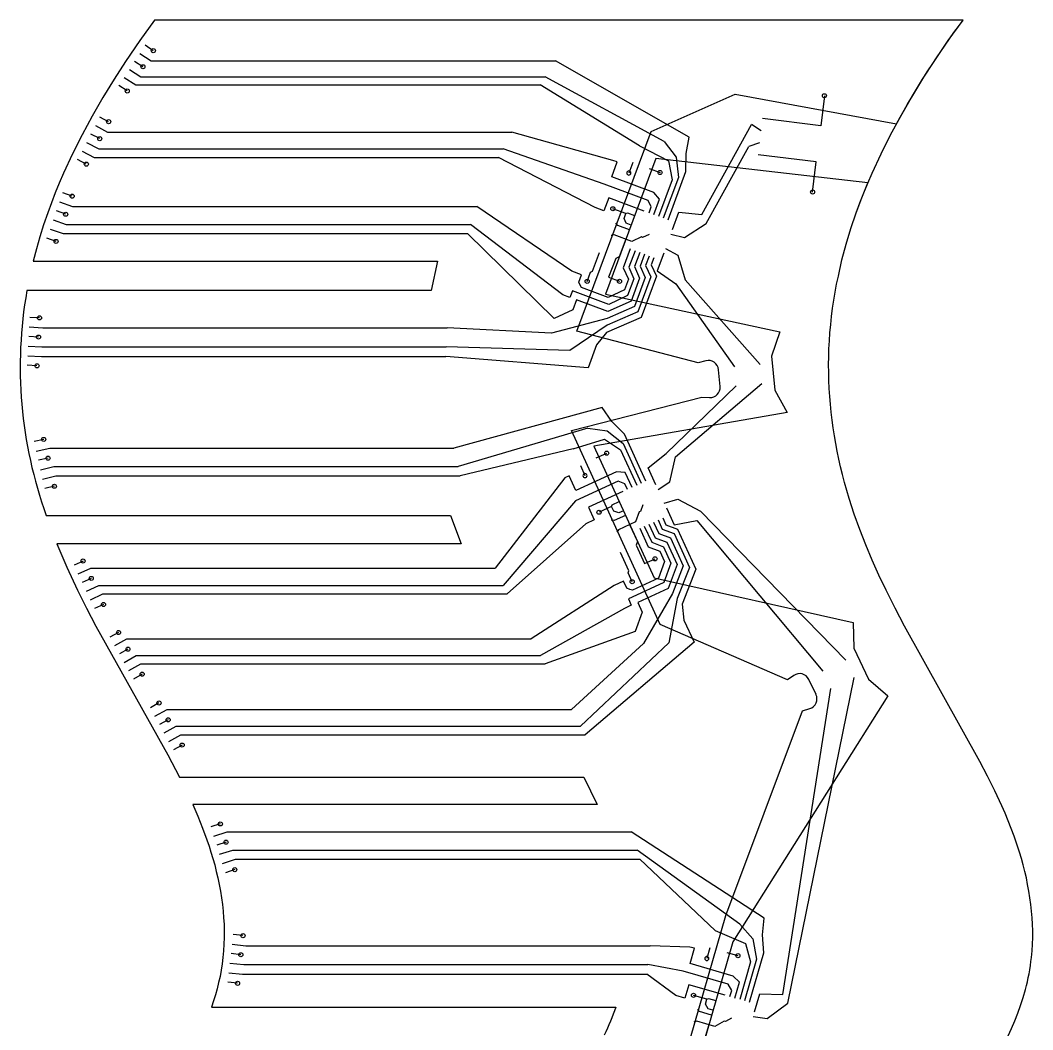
# Model space of a CAD drawing. Extents: x 0 to 257, y 0 to 749.
# Drawn here: x 156.4 to 256.6, y 649.2 to 749.1 of the extents above; entities that cross this region are included whole.
import ezdxf

# ---------------------------------------------------------------- set-up
doc = ezdxf.new("R2010")
doc.units = 0
for name, color, linetype in [('V5$B_CU', 70, 'CONTINUOUS'), ('V5$EDGE_CUTS', 118, 'CONTINUOUS'), ('V5$F_CU', 7, 'CONTINUOUS'), ('V5$VIAS', 5, 'CONTINUOUS')]:
    doc.layers.add(name, color=color, linetype=linetype)

msp = doc.modelspace()

# ---------------------------------------------------------------- linework, layer by layer
at = {"layer": 'V5$B_CU'}
for p, q in [((169.72, 749.12), (168.26, 747.11)), ((249.72, 749.12), (169.72, 749.12)), ((168.26, 747.11), (166.86, 745.05)), ((166.86, 745.05), (165.71, 743.28)), ((165.71, 743.28), (164.61, 741.47)), ((164.61, 741.47), (163.55, 739.64)), ((218.85, 738.1), (227.18, 741.8)), ((227.18, 741.8), (243.13, 738.88)), ((163.55, 739.64), (162.55, 737.78)), ((162.55, 737.78), (161.6, 735.89)), ((211.49, 718.33), (218.85, 738.1)), ((161.6, 735.89), (160.71, 733.98)), ((219.33, 735.44), (214.33, 722.01)), ((240.31, 733.03), (219.33, 735.44)), ((160.71, 733.98), (160.3, 733.01)), ((160.3, 733.01), (159.89, 732.03)), ((239.71, 731.55), (240.31, 733.03)), ((159.89, 732.03), (159.51, 731.04)), ((239.15, 730.05), (239.71, 731.55)), ((159.51, 731.04), (159.15, 730.05)), ((159.15, 730.05), (158.75, 728.87)), ((238.63, 728.51), (239.15, 730.05)), ((158.75, 728.87), (158.37, 727.68)), ((238.16, 726.96), (238.63, 728.51)), ((158.37, 727.68), (158.03, 726.49)), ((158.03, 726.49), (157.72, 725.28)), ((237.74, 725.39), (238.16, 726.96)), ((237.38, 723.8), (237.74, 725.39)), ((157.72, 725.28), (197.72, 725.28)), ((197.72, 725.28), (197.09, 722.36)), ((237.21, 723.01), (237.38, 723.8)), ((197.09, 722.36), (157.09, 722.36)), ((237.07, 722.21), (237.21, 723.01)), ((214.33, 722.01), (231.58, 718.29)), ((236.81, 720.61), (236.93, 721.41)), ((236.93, 721.41), (237.07, 722.21)), ((236.71, 719.8), (236.81, 720.61)), ((236.62, 718.99), (236.71, 719.8)), ((223.52, 715.2), (211.49, 718.33)), ((236.55, 718.19), (236.62, 718.99)), ((231.58, 718.29), (230.77, 715.88)), ((236.45, 716.59), (236.49, 717.38)), ((236.49, 717.38), (236.55, 718.19)), ((236.43, 715.81), (236.45, 716.59)), ((224.27, 715.4), (223.52, 715.2)), ((230.77, 715.88), (231.08, 712.52)), ((236.42, 715.03), (236.43, 715.81)), ((225.68, 712.86), (225.53, 714.52)), ((236.43, 714.24), (236.42, 715.03)), ((236.45, 713.46), (236.43, 714.24)), ((236.48, 712.68), (236.45, 713.46)), ((231.08, 712.52), (232.31, 710.29)), ((236.53, 711.89), (236.48, 712.68)), ((210.97, 708.5), (223.86, 711.81)), ((223.86, 711.81), (224.64, 711.77)), ((236.59, 711.11), (236.53, 711.89)), ((232.31, 710.29), (213.19, 706.96)), ((236.67, 710.33), (236.59, 711.11)), ((236.76, 709.55), (236.67, 710.33)), ((236.87, 708.78), (236.76, 709.55)), ((219.75, 689.32), (210.97, 708.5)), ((236.99, 708), (236.87, 708.78)), ((237.12, 707.23), (236.99, 708)), ((213.19, 706.96), (219.15, 693.93)), ((237.27, 706.46), (237.12, 707.23)), ((237.43, 705.69), (237.27, 706.46)), ((237.6, 704.93), (237.43, 705.69)), ((237.79, 704.14), (237.6, 704.93)), ((238, 703.35), (237.79, 704.14)), ((238.46, 701.78), (238, 703.35)), ((238.96, 700.23), (238.46, 701.78)), ((159.01, 700.11), (199.01, 700.11)), ((199.01, 700.11), (200.06, 697.3)), ((239.52, 698.7), (238.96, 700.23)), ((240.11, 697.18), (239.52, 698.7)), ((200.06, 697.3), (160.06, 697.3)), ((160.06, 697.3), (160.54, 696.14)), ((240.74, 695.68), (240.11, 697.18)), ((160.54, 696.14), (161.04, 694.99)), ((241.4, 694.19), (240.74, 695.68)), ((161.04, 694.99), (162.1, 692.71)), ((219.15, 693.93), (238.84, 689.51)), ((242.1, 692.71), (241.4, 694.19)), ((162.1, 692.71), (162.99, 690.91)), ((242.99, 690.91), (242.1, 692.71)), ((162.99, 690.91), (163.91, 689.13)), ((243.91, 689.13), (242.99, 690.91)), ((232.34, 683.82), (219.75, 689.32)), ((238.84, 689.51), (238.91, 686.97)), ((163.91, 689.13), (171.02, 676.42)), ((251.37, 675.76), (243.91, 689.13)), ((238.91, 686.97), (240.36, 683.91)), ((232.97, 684.27), (232.34, 683.82)), ((235.17, 682.37), (234.45, 683.88)), ((240.36, 683.91), (242.28, 682.24)), ((242.28, 682.24), (226.93, 657.89)), ((226.25, 660.5), (233.82, 680.75)), ((233.82, 680.75), (234.57, 680.99)), ((171.02, 676.42), (172.2, 674.19)), ((252.13, 674.31), (251.37, 675.76)), ((252.86, 672.85), (252.13, 674.31)), ((172.2, 674.19), (212.2, 674.19)), ((212.2, 674.19), (213.5, 671.48)), ((253.55, 671.37), (252.86, 672.85)), ((213.5, 671.48), (173.5, 671.48)), ((173.5, 671.48), (174, 670.33)), ((253.88, 670.62), (253.55, 671.37)), ((174, 670.33), (174.47, 669.16)), ((254.19, 669.87), (253.88, 670.62)), ((254.49, 669.11), (254.19, 669.87)), ((174.47, 669.16), (174.91, 667.98)), ((254.78, 668.34), (254.49, 669.11)), ((255.05, 667.56), (254.78, 668.34)), ((174.91, 667.98), (175.11, 667.38)), ((175.11, 667.38), (175.3, 666.78)), ((255.3, 666.78), (255.05, 667.56)), ((175.3, 666.78), (175.49, 666.15)), ((255.49, 666.15), (255.3, 666.78)), ((175.49, 666.15), (175.67, 665.51)), ((175.67, 665.51), (175.83, 664.86)), ((255.67, 665.51), (255.49, 666.15)), ((255.83, 664.86), (255.67, 665.51)), ((175.83, 664.86), (175.98, 664.22)), ((175.98, 664.22), (176.11, 663.57)), ((255.98, 664.22), (255.83, 664.86)), ((256.11, 663.57), (255.98, 664.22)), ((176.11, 663.57), (176.24, 662.91)), ((256.24, 662.91), (256.11, 663.57)), ((176.24, 662.91), (176.34, 662.26)), ((176.34, 662.26), (176.43, 661.6)), ((256.34, 662.26), (256.24, 662.91)), ((256.43, 661.6), (256.34, 662.26)), ((176.43, 661.6), (176.5, 660.94)), ((256.5, 660.94), (256.43, 661.6)), ((176.5, 660.94), (176.56, 660.28)), ((176.56, 660.28), (176.6, 659.63)), ((220.39, 640.24), (226.25, 660.5)), ((256.56, 660.28), (256.5, 660.94)), ((256.6, 659.63), (256.56, 660.28)), ((176.6, 659.63), (176.61, 658.97)), ((256.61, 658.97), (256.6, 659.63)), ((176.61, 658.31), (176.59, 657.65)), ((176.61, 658.97), (176.61, 658.31)), ((256.59, 657.65), (256.61, 658.31)), ((256.61, 658.31), (256.61, 658.97)), ((176.59, 657.65), (176.55, 657)), ((226.93, 657.89), (222.95, 644.12)), ((256.55, 657), (256.59, 657.65)), ((176.49, 656.34), (176.41, 655.72)), ((176.55, 657), (176.49, 656.34)), ((256.44, 655.94), (256.49, 656.34)), ((256.49, 656.34), (256.55, 657)), ((176.41, 655.72), (176.31, 655.1)), ((256.32, 655.14), (256.39, 655.54)), ((256.39, 655.54), (256.44, 655.94)), ((176.2, 654.48), (176.06, 653.86)), ((176.31, 655.1), (176.2, 654.48)), ((256.08, 653.95), (256.17, 654.35)), ((256.17, 654.35), (256.25, 654.74)), ((256.25, 654.74), (256.32, 655.14)), ((175.91, 653.25), (175.74, 652.64)), ((176.06, 653.86), (175.91, 653.25)), ((255.89, 653.17), (255.99, 653.56)), ((255.99, 653.56), (256.08, 653.95)), ((175.74, 652.64), (175.56, 652.04)), ((255.41, 651.61), (255.66, 652.38)), ((255.66, 652.38), (255.89, 653.17)), ((175.56, 652.04), (175.36, 651.44)), ((175.36, 651.44), (215.36, 651.44)), ((255.14, 650.84), (255.41, 651.61)), ((254.84, 650.08), (255.14, 650.84)), ((254.18, 648.58), (254.52, 649.32)), ((254.52, 649.32), (254.84, 650.08))]:
    msp.add_line(p, q, dxfattribs=at)
at = {"layer": 'V5$B_CU', "extrusion": (-1.43662e-13, 9.96903e-14, -1)}
msp.add_arc((-319.07, 697.27), 86.59, 28.7175, 36.7861, dxfattribs=at)
at = {"layer": 'V5$B_CU'}
for centre, radius, start, end in [((199.79, 714.83), 43.36, 170.0013, 199.8455), ((224.53, 714.44), 1, 5.1535, 105.0532), ((224.68, 712.77), 1, 267.6116, 5.1535), ((233.55, 683.45), 1, 25.3431, 125.2428), ((234.26, 681.94), 1, 287.8012, 25.3431)]:
    msp.add_arc(centre, radius, start, end, dxfattribs=at)
at = {"layer": 'V5$B_CU', "extrusion": (9.36553e-13, -3.83003e-13, -1)}
msp.add_arc((-187.93, 661), 29.05, 199.2282, 205.1563, dxfattribs=at)
at = {"layer": 'V5$EDGE_CUTS'}
for p, q in [((169.72, 749.12), (168.26, 747.11)), ((249.72, 749.12), (169.72, 749.12)), ((248.26, 747.11), (249.72, 749.12)), ((168.26, 747.11), (166.86, 745.05)), ((246.86, 745.05), (248.26, 747.11)), ((166.86, 745.05), (165.71, 743.28)), ((245.71, 743.28), (246.86, 745.05)), ((165.71, 743.28), (164.61, 741.47)), ((244.61, 741.47), (245.71, 743.28)), ((164.61, 741.47), (163.55, 739.64)), ((243.55, 739.64), (244.61, 741.47)), ((163.55, 739.64), (162.55, 737.78)), ((242.55, 737.78), (243.55, 739.64)), ((162.55, 737.78), (161.6, 735.89)), ((241.6, 735.89), (242.55, 737.78)), ((161.6, 735.89), (160.71, 733.98)), ((240.71, 733.98), (241.6, 735.89)), ((160.71, 733.98), (160.3, 733.01)), ((240.3, 733.01), (240.71, 733.98)), ((160.3, 733.01), (159.89, 732.03)), ((239.89, 732.03), (240.3, 733.01)), ((159.89, 732.03), (159.51, 731.04)), ((239.51, 731.04), (239.89, 732.03)), ((159.51, 731.04), (159.15, 730.05)), ((239.15, 730.05), (239.51, 731.04)), ((159.15, 730.05), (158.75, 728.87)), ((238.63, 728.51), (239.15, 730.05)), ((158.75, 728.87), (158.37, 727.68)), ((238.16, 726.96), (238.63, 728.51)), ((158.37, 727.68), (158.03, 726.49)), ((158.03, 726.49), (157.72, 725.28)), ((237.74, 725.39), (238.16, 726.96)), ((237.38, 723.8), (237.74, 725.39)), ((157.72, 725.28), (197.72, 725.28)), ((197.72, 725.28), (197.09, 722.36)), ((237.21, 723.01), (237.38, 723.8)), ((197.09, 722.36), (157.09, 722.36)), ((237.07, 722.21), (237.21, 723.01)), ((236.81, 720.61), (236.93, 721.41)), ((236.93, 721.41), (237.07, 722.21)), ((236.71, 719.8), (236.81, 720.61)), ((236.62, 718.99), (236.71, 719.8)), ((236.55, 718.19), (236.62, 718.99)), ((236.45, 716.59), (236.49, 717.38)), ((236.49, 717.38), (236.55, 718.19)), ((236.43, 715.81), (236.45, 716.59)), ((236.42, 715.03), (236.43, 715.81)), ((236.43, 714.24), (236.42, 715.03)), ((236.45, 713.46), (236.43, 714.24)), ((236.48, 712.68), (236.45, 713.46)), ((236.53, 711.89), (236.48, 712.68)), ((236.59, 711.11), (236.53, 711.89)), ((236.67, 710.33), (236.59, 711.11)), ((236.76, 709.55), (236.67, 710.33)), ((236.87, 708.78), (236.76, 709.55)), ((236.99, 708), (236.87, 708.78)), ((237.12, 707.23), (236.99, 708)), ((237.27, 706.46), (237.12, 707.23)), ((237.43, 705.69), (237.27, 706.46)), ((237.6, 704.93), (237.43, 705.69)), ((237.79, 704.14), (237.6, 704.93)), ((238, 703.35), (237.79, 704.14)), ((238.46, 701.78), (238, 703.35)), ((238.96, 700.23), (238.46, 701.78)), ((159.01, 700.11), (199.01, 700.11)), ((199.01, 700.11), (200.06, 697.3)), ((239.52, 698.7), (238.96, 700.23)), ((240.11, 697.18), (239.52, 698.7)), ((200.06, 697.3), (160.06, 697.3)), ((160.06, 697.3), (160.54, 696.14)), ((240.74, 695.68), (240.11, 697.18)), ((160.54, 696.14), (161.04, 694.99)), ((241.4, 694.19), (240.74, 695.68)), ((161.04, 694.99), (162.1, 692.71)), ((242.1, 692.71), (241.4, 694.19)), ((162.1, 692.71), (162.99, 690.91)), ((242.99, 690.91), (242.1, 692.71)), ((162.99, 690.91), (163.91, 689.13)), ((243.91, 689.13), (242.99, 690.91)), ((163.91, 689.13), (171.02, 676.42)), ((251.37, 675.76), (243.91, 689.13)), ((171.02, 676.42), (172.2, 674.19)), ((252.13, 674.31), (251.37, 675.76)), ((252.86, 672.85), (252.13, 674.31)), ((172.2, 674.19), (212.2, 674.19)), ((212.2, 674.19), (213.5, 671.48)), ((253.55, 671.37), (252.86, 672.85)), ((213.5, 671.48), (173.5, 671.48)), ((173.5, 671.48), (174, 670.33)), ((253.88, 670.62), (253.55, 671.37)), ((174, 670.33), (174.47, 669.16)), ((254.19, 669.87), (253.88, 670.62)), ((254.49, 669.11), (254.19, 669.87)), ((174.47, 669.16), (174.91, 667.98)), ((254.78, 668.34), (254.49, 669.11)), ((255.05, 667.56), (254.78, 668.34)), ((174.91, 667.98), (175.11, 667.38)), ((175.11, 667.38), (175.3, 666.78)), ((255.3, 666.78), (255.05, 667.56)), ((175.3, 666.78), (175.49, 666.15)), ((255.49, 666.15), (255.3, 666.78)), ((175.49, 666.15), (175.67, 665.51)), ((175.67, 665.51), (175.83, 664.86)), ((255.67, 665.51), (255.49, 666.15)), ((255.83, 664.86), (255.67, 665.51)), ((175.83, 664.86), (175.98, 664.22)), ((175.98, 664.22), (176.11, 663.57)), ((255.98, 664.22), (255.83, 664.86)), ((256.11, 663.57), (255.98, 664.22)), ((176.11, 663.57), (176.24, 662.91)), ((256.24, 662.91), (256.11, 663.57)), ((176.24, 662.91), (176.34, 662.26)), ((176.34, 662.26), (176.43, 661.6)), ((256.34, 662.26), (256.24, 662.91)), ((256.43, 661.6), (256.34, 662.26)), ((176.43, 661.6), (176.5, 660.94)), ((256.5, 660.94), (256.43, 661.6)), ((176.5, 660.94), (176.56, 660.28)), ((176.56, 660.28), (176.6, 659.63)), ((256.56, 660.28), (256.5, 660.94)), ((256.6, 659.63), (256.56, 660.28)), ((176.6, 659.63), (176.61, 658.97)), ((256.61, 658.97), (256.6, 659.63)), ((176.61, 658.31), (176.59, 657.65)), ((176.61, 658.97), (176.61, 658.31)), ((256.59, 657.65), (256.61, 658.31)), ((256.61, 658.31), (256.61, 658.97)), ((176.59, 657.65), (176.55, 657)), ((256.55, 657), (256.59, 657.65)), ((176.49, 656.34), (176.41, 655.72)), ((176.55, 657), (176.49, 656.34)), ((256.44, 655.94), (256.49, 656.34)), ((256.49, 656.34), (256.55, 657)), ((176.41, 655.72), (176.31, 655.1)), ((256.32, 655.14), (256.39, 655.54)), ((256.39, 655.54), (256.44, 655.94)), ((176.2, 654.48), (176.06, 653.86)), ((176.31, 655.1), (176.2, 654.48)), ((256.08, 653.95), (256.17, 654.35)), ((256.17, 654.35), (256.25, 654.74)), ((256.25, 654.74), (256.32, 655.14)), ((175.91, 653.25), (175.74, 652.64)), ((176.06, 653.86), (175.91, 653.25)), ((255.89, 653.17), (255.99, 653.56)), ((255.99, 653.56), (256.08, 653.95)), ((175.74, 652.64), (175.56, 652.04)), ((255.41, 651.61), (255.66, 652.38)), ((255.66, 652.38), (255.89, 653.17)), ((175.56, 652.04), (175.36, 651.44)), ((175.36, 651.44), (215.36, 651.44)), ((255.14, 650.84), (255.41, 651.61)), ((254.84, 650.08), (255.14, 650.84)), ((254.18, 648.58), (254.52, 649.32)), ((254.52, 649.32), (254.84, 650.08))]:
    msp.add_line(p, q, dxfattribs=at)
msp.add_arc((199.79, 714.83), 43.36, 170.0013, 199.8455, dxfattribs=at)
at = {"layer": 'V5$EDGE_CUTS', "extrusion": (9.36553e-13, -3.83003e-13, -1)}
msp.add_arc((-187.93, 661), 29.05, 199.2282, 205.1563, dxfattribs=at)
at = {"layer": 'V5$F_CU'}
for p, q in [((169.6, 746.11), (168.78, 746.64)), ((168.26, 745.84), (169.4, 745.09)), ((168.57, 744.52), (167.75, 745.05)), ((169.4, 745.09), (209.4, 745.09)), ((222.62, 737.56), (209.4, 745.09)), ((166.71, 743.45), (167.86, 742.72)), ((167.23, 744.25), (168.38, 743.51)), ((168.38, 743.51), (208.38, 743.51)), ((220.15, 737.13), (208.38, 743.51)), ((167.02, 742.12), (166.2, 742.65)), ((167.86, 742.72), (207.86, 742.72)), ((217.69, 736.7), (207.86, 742.72)), ((236, 741.65), (235.63, 738.67)), ((165.18, 739.08), (164.32, 739.53)), ((235.63, 738.67), (229.87, 739.38)), ((163.88, 738.69), (165.08, 738.05)), ((223.87, 729.89), (228.8, 738.81)), ((229.73, 738.19), (228.8, 738.81)), ((164.3, 737.4), (163.43, 737.85)), ((165.08, 738.05), (205.08, 738.05)), ((215.08, 735.25), (205.08, 738.05)), ((222.31, 735.92), (222.62, 737.56)), ((162.99, 737.01), (164.2, 736.38)), ((164.2, 736.38), (204.2, 736.38)), ((214.21, 732.91), (204.2, 736.38)), ((217.69, 736.7), (220.57, 735.2)), ((220.15, 737.13), (221.34, 735.58)), ((224.3, 728.99), (228.53, 736.62)), ((229.58, 737), (228.53, 736.62)), ((162.97, 734.88), (162.1, 735.33)), ((162.55, 736.17), (163.76, 735.55)), ((163.76, 735.55), (203.76, 735.55)), ((213.33, 730.57), (203.76, 735.55)), ((221.34, 735.58), (221.56, 733.57)), ((222.3, 734.14), (222.31, 735.92)), ((235.19, 735.1), (229.43, 735.81)), ((214.96, 733.61), (215.51, 735.09)), ((215.51, 735.09), (215.08, 735.25)), ((217.03, 735.03), (216.65, 734)), ((218.66, 734.45), (219.74, 734.05)), ((220.57, 735.2), (220.94, 733.34)), ((234.83, 732.12), (235.19, 735.1)), ((219.13, 732.06), (214.96, 733.61)), ((220.94, 733.34), (219.59, 729.71)), ((221.56, 733.57), (220.06, 729.53)), ((220.53, 729.36), (222.3, 734.14)), ((218.57, 731.29), (214.21, 732.91)), ((161.57, 731.71), (160.65, 732.04)), ((214.67, 731.54), (214.19, 730.25)), ((218.18, 730.23), (214.67, 731.54)), ((219.12, 729.88), (219.69, 731.41)), ((219.69, 731.41), (219.13, 732.06)), ((160.33, 731.14), (161.61, 730.68)), ((161.61, 730.68), (201.61, 730.68)), ((211, 724.28), (201.61, 730.68)), ((214.19, 730.25), (213.33, 730.57)), ((216.35, 729.98), (215.07, 730.46)), ((218.87, 730.64), (218.57, 731.29)), ((218.65, 730.06), (218.87, 730.64)), ((159.7, 729.35), (160.98, 728.9)), ((160.93, 729.92), (160.01, 730.25)), ((216.18, 729.51), (216.35, 729.98)), ((216.4, 729.03), (216.18, 729.51)), ((216.35, 729.98), (216.52, 730.05)), ((216.52, 730.05), (217.22, 729.79)), ((220.97, 728.4), (221.61, 730.13)), ((221.61, 730.13), (223.87, 729.89)), ((159.38, 728.45), (160.67, 728.01)), ((160.98, 728.9), (200.98, 728.9)), ((210.13, 721.94), (200.98, 728.9)), ((215.55, 728.81), (215.37, 729.04)), ((216.7, 728.38), (215.55, 728.81)), ((216.87, 728.85), (216.4, 729.03)), ((222.16, 727.63), (224.3, 728.99)), ((159.98, 727.23), (159.06, 727.56)), ((160.67, 728.01), (200.67, 728.01)), ((209.25, 719.59), (200.67, 728.01)), ((215.2, 727.87), (214.91, 727.82)), ((216.93, 727.23), (215.2, 727.87)), ((216.35, 727.45), (215.7, 725.71)), ((217.9, 727.67), (216.93, 727.23)), ((218.01, 727.63), (217.9, 727.67)), ((218.66, 727.92), (218.01, 727.63)), ((220.79, 727.93), (222.16, 727.63)), ((216.79, 726.48), (216.09, 724.61)), ((220.27, 726.52), (221.5, 725.86)), ((213.06, 724.27), (213.76, 726.14)), ((215.35, 725.55), (214.65, 723.68)), ((215.7, 725.71), (215.35, 725.55)), ((217.26, 726.31), (216.65, 724.67)), ((217.73, 726.13), (217.2, 724.73)), ((218.19, 725.96), (217.76, 724.79)), ((218.66, 725.78), (218.31, 724.85)), ((219.13, 725.61), (218.87, 724.91)), ((220.1, 726.05), (219.45, 724.32)), ((221.5, 725.86), (222.23, 723.43)), ((216.09, 724.61), (216.61, 723.48)), ((216.65, 724.67), (217.16, 723.54)), ((217.2, 724.73), (217.72, 723.6)), ((217.76, 724.79), (218.27, 723.66)), ((218.31, 724.85), (218.83, 723.72)), ((218.87, 724.91), (219.39, 723.78)), ((219.45, 724.32), (221.31, 723.03)), ((211.97, 723.92), (211, 724.28)), ((211.69, 723.18), (211.97, 723.92)), ((212.53, 723.27), (212.87, 724.18)), ((212.87, 724.18), (213.06, 724.27)), ((214.65, 723.68), (215.73, 723.28)), ((216.61, 723.48), (216.21, 722.43)), ((217.16, 723.54), (216.53, 721.86)), ((217.72, 723.6), (216.87, 721.33)), ((218.27, 723.66), (217.21, 720.79)), ((218.83, 723.72), (217.54, 720.25)), ((219.39, 723.78), (217.87, 719.71)), ((222.23, 723.43), (229.63, 715.03)), ((211.06, 722.34), (210.81, 721.68)), ((214.67, 721), (211.06, 722.34)), ((211.82, 722.89), (211.69, 723.18)), ((211.96, 722.68), (211.82, 722.89)), ((214.61, 721.69), (211.96, 722.68)), ((216.21, 722.43), (214.61, 721.69)), ((221.31, 723.03), (227.1, 714.8)), ((210.81, 721.68), (210.13, 721.94)), ((211.48, 721.43), (211.11, 720.44)), ((214.56, 720.29), (211.48, 721.43)), ((216.87, 721.33), (214.56, 720.29)), ((216.53, 721.86), (214.67, 721)), ((211.11, 720.44), (209.25, 719.59)), ((217.21, 720.79), (214.52, 719.61)), ((158.34, 719.66), (157.37, 719.71)), ((214.52, 719.61), (208.99, 718.14)), ((217.87, 719.71), (214.43, 718.21)), ((217.54, 720.25), (214.49, 718.94)), ((157.32, 718.76), (158.68, 718.68)), ((158.68, 718.68), (198.68, 718.68)), ((208.99, 718.14), (198.68, 718.68)), ((214.49, 718.94), (210.81, 716.42)), ((158.24, 717.76), (157.27, 717.81)), ((214.43, 718.21), (213.44, 716.98)), ((157.22, 716.86), (158.58, 716.79)), ((158.58, 716.79), (198.58, 716.79)), ((210.81, 716.42), (198.58, 716.79)), ((213.44, 716.98), (212.62, 714.7)), ((157.17, 715.91), (158.53, 715.85)), ((158.53, 715.85), (198.53, 715.85)), ((212.62, 714.7), (198.53, 715.85)), ((158.09, 714.91), (157.12, 714.97)), ((220.33, 706.24), (227.27, 712.92)), ((221.27, 705.91), (229.8, 713.15)), ((214.02, 710.78), (199.35, 706.77)), ((214.96, 709.41), (214.02, 710.78)), ((216.22, 708.14), (214.96, 709.41)), ((212.58, 708.74), (199.76, 704.94)), ((212.58, 708.74), (214.51, 708.48)), ((214.51, 708.48), (216.09, 707.21)), ((158.76, 707.63), (157.81, 707.41)), ((211.14, 706.7), (214.24, 707.67)), ((214.24, 707.67), (215.82, 706.61)), ((218.34, 703.51), (216.22, 708.14)), ((158.02, 706.48), (159.35, 706.77)), ((159.35, 706.77), (199.35, 706.77)), ((211.14, 706.7), (199.97, 704.02)), ((215.82, 706.61), (217.43, 703.09)), ((216.09, 707.21), (217.88, 703.3)), ((159.18, 705.77), (158.23, 705.56)), ((213.42, 705.79), (214.46, 706.27)), ((218.56, 704.82), (220.33, 706.24)), ((220.71, 703.43), (221.27, 705.91)), ((158.44, 704.63), (159.76, 704.94)), ((159.76, 704.94), (199.76, 704.94)), ((215.44, 704.43), (211.39, 702.58)), ((211.86, 705.05), (212.31, 704.05)), ((216.3, 704.36), (215.44, 704.43)), ((216.97, 702.88), (216.3, 704.36)), ((219.33, 703.14), (218.56, 704.82)), ((158.65, 703.7), (159.97, 704.02)), ((159.97, 704.02), (199.97, 704.02)), ((210.32, 703.82), (203.41, 694.89)), ((210.74, 704.02), (210.32, 703.82)), ((211.39, 702.58), (210.74, 704.02)), ((215.6, 703.49), (211.36, 701.55)), ((216.26, 703.24), (215.6, 703.49)), ((219.54, 702.68), (220.71, 703.43)), ((159.81, 702.99), (158.86, 702.78)), ((216.06, 702.47), (212.65, 700.91)), ((216.52, 702.68), (216.26, 703.24)), ((211.36, 701.55), (204.21, 693.18)), ((215.01, 701.16), (215.69, 701.47)), ((220.16, 701.32), (221.5, 701.71)), ((221.5, 701.71), (223.74, 700.52)), ((212.65, 700.91), (213.23, 699.66)), ((214.95, 701), (213.7, 700.42)), ((214.95, 701), (215.01, 701.16)), ((215.16, 700.54), (214.95, 701)), ((215.65, 700.36), (215.16, 700.54)), ((216.11, 700.56), (215.65, 700.36)), ((217.67, 700.45), (217.3, 699.46)), ((217.79, 700.51), (217.67, 700.45)), ((218.03, 701.17), (217.79, 700.51)), ((220.37, 700.86), (221.14, 699.18)), ((223.74, 700.52), (238.13, 685.77)), ((212.4, 699.28), (204.61, 692.33)), ((213.23, 699.66), (212.4, 699.28)), ((215.2, 699.6), (214.91, 699.63)), ((216.32, 700.11), (215.2, 699.6)), ((217.3, 699.46), (215.62, 698.69)), ((219.09, 699.45), (219.61, 698.32)), ((219.55, 699.66), (219.96, 698.75)), ((220, 699.87), (220.31, 699.19)), ((221.14, 699.18), (223.37, 699.59)), ((223.37, 699.59), (235.84, 684.68)), ((215.62, 698.69), (215.45, 698.45)), ((216.73, 699.2), (217.5, 697.52)), ((217.73, 698.83), (218.56, 697.01)), ((218.18, 699.04), (218.91, 697.45)), ((218.64, 699.25), (219.26, 697.88)), ((219.61, 698.32), (220.77, 697.89)), ((219.96, 698.75), (221.12, 698.32)), ((220.31, 699.19), (221.47, 698.76)), ((221.12, 698.32), (222.66, 694.96)), ((221.47, 698.76), (223.28, 694.8)), ((217.5, 697.52), (217.37, 697.15)), ((218.91, 697.45), (220.07, 697.01)), ((219.26, 697.88), (220.42, 697.45)), ((220.42, 697.45), (221.43, 695.24)), ((220.77, 697.89), (222.04, 695.1)), ((216.65, 694.63), (215.82, 696.45)), ((217.37, 697.15), (218.2, 695.33)), ((218.56, 697.01), (219.72, 696.58)), ((219.72, 696.58), (220.19, 695.56)), ((220.07, 697.01), (220.82, 695.38)), ((162.65, 695.59), (161.77, 695.18)), ((218.2, 695.33), (219.24, 695.81)), ((220.19, 695.56), (219.57, 693.9)), ((220.82, 695.38), (220.1, 693.46)), ((162.17, 694.32), (163.41, 694.89)), ((163.41, 694.89), (203.41, 694.89)), ((216.58, 694.43), (216.65, 694.63)), ((216.98, 693.54), (216.58, 694.43)), ((221.43, 695.24), (220.53, 692.87)), ((222.04, 695.1), (220.98, 692.37)), ((222.66, 694.96), (221.43, 691.87)), ((223.28, 694.8), (221.91, 691.31)), ((163.46, 693.87), (162.57, 693.46)), ((216.13, 693.61), (215.19, 693.18)), ((216.46, 692.89), (216.13, 693.61)), ((220.1, 693.46), (216.97, 692.02)), ((219.57, 693.9), (217, 692.72)), ((162.98, 692.6), (164.21, 693.18)), ((163.38, 691.74), (164.61, 692.33)), ((164.21, 693.18), (204.21, 693.18)), ((164.61, 692.33), (204.61, 692.33)), ((215.19, 693.18), (206.97, 687.88)), ((216.76, 692.78), (216.46, 692.89)), ((217, 692.72), (216.76, 692.78)), ((220.53, 692.87), (217.54, 691.5)), ((220.98, 692.37), (218.11, 687.42)), ((164.67, 691.29), (163.78, 690.88)), ((216.97, 692.02), (216.6, 691.85)), ((216.6, 691.85), (216.89, 691.21)), ((217.54, 691.5), (217.98, 690.54)), ((221.43, 691.87), (220.61, 687.48)), ((221.91, 691.31), (222.08, 689.74)), ((216.23, 690.9), (207.9, 686.24)), ((216.89, 691.21), (216.23, 690.9)), ((217.98, 690.54), (217.27, 688.63)), ((222.08, 689.74), (223.11, 687.55)), ((166.16, 688.52), (165.31, 688.04)), ((217.27, 688.63), (208.36, 685.42)), ((165.78, 687.22), (166.97, 687.88)), ((166.97, 687.88), (206.97, 687.88)), ((218.11, 687.42), (210.96, 680.88)), ((220.61, 687.48), (211.87, 679.23)), ((223.11, 687.55), (212.32, 678.4)), ((167.09, 686.87), (166.25, 686.39)), ((166.71, 685.56), (167.9, 686.24)), ((167.18, 684.74), (168.36, 685.42)), ((167.9, 686.24), (207.9, 686.24)), ((168.36, 685.42), (208.36, 685.42)), ((168.5, 684.39), (167.65, 683.91)), ((232.37, 651.82), (238.94, 684.07)), ((231.87, 652.69), (236.64, 682.98)), ((170.16, 681.54), (169.31, 681.07)), ((169.76, 680.24), (170.96, 680.88)), ((170.96, 680.88), (210.96, 680.88)), ((171.07, 679.87), (170.22, 679.4)), ((170.68, 678.57), (171.87, 679.23)), ((171.87, 679.23), (211.87, 679.23)), ((171.13, 677.74), (172.32, 678.4)), ((172.32, 678.4), (212.32, 678.4)), ((172.45, 677.37), (171.59, 676.9)), ((176.23, 669.57), (175.3, 669.27)), ((175.58, 668.37), (176.89, 668.77)), ((176.89, 668.77), (216.89, 668.77)), ((230.05, 660.25), (216.89, 668.77)), ((176.8, 667.76), (175.87, 667.46)), ((176.16, 666.56), (177.46, 666.97)), ((177.46, 666.97), (217.46, 666.97)), ((227.62, 659.63), (217.46, 666.97)), ((176.44, 665.65), (177.74, 666.07)), ((177.74, 666.07), (217.74, 666.07)), ((225.2, 659.02), (217.74, 666.07)), ((177.66, 665.04), (176.73, 664.74)), ((229.86, 658.59), (230.05, 660.25)), ((227.62, 659.63), (228.92, 658.18)), ((178.47, 658.51), (177.51, 658.62)), ((225.2, 659.02), (228.18, 657.74)), ((229.99, 656.81), (229.86, 658.59)), ((177.4, 657.67), (178.75, 657.51)), ((178.75, 657.51), (218.75, 657.51)), ((222.7, 657.38), (218.75, 657.51)), ((223.15, 657.26), (222.7, 657.38)), ((222.71, 655.74), (223.15, 657.26)), ((224.67, 657.31), (224.37, 656.25)), ((228.18, 657.74), (228.69, 655.91)), ((228.92, 658.18), (229.29, 656.19)), ((178.26, 656.62), (177.29, 656.73)), ((226.34, 656.85), (227.44, 656.53)), ((229.29, 656.19), (228.1, 652.05)), ((228.58, 651.91), (229.99, 656.81)), ((177.18, 655.79), (178.54, 655.64)), ((178.54, 655.64), (218.54, 655.64)), ((222.01, 654.98), (218.54, 655.64)), ((226.98, 654.5), (222.71, 655.74)), ((228.69, 655.91), (227.62, 652.19)), ((177.07, 654.84), (178.43, 654.7)), ((178.43, 654.7), (218.43, 654.7)), ((221.31, 652.58), (218.43, 654.7)), ((226.49, 653.69), (222.01, 654.98)), ((227.59, 653.89), (226.98, 654.5)), ((177.94, 653.79), (176.97, 653.9)), ((222.57, 653.65), (222.19, 652.33)), ((226.17, 652.61), (222.57, 653.65)), ((226.83, 653.07), (226.49, 653.69)), ((227.13, 652.33), (227.59, 653.89)), ((222.19, 652.33), (221.31, 652.58)), ((224.37, 652.22), (223.05, 652.6)), ((224.23, 651.74), (224.37, 652.22)), ((224.37, 652.22), (224.52, 652.3)), ((224.52, 652.3), (225.25, 652.09)), ((226.65, 652.47), (226.83, 653.07)), ((229.09, 650.98), (229.6, 652.76)), ((229.6, 652.76), (231.87, 652.69)), ((223.65, 650.99), (223.45, 651.21)), ((224.49, 651.27), (224.23, 651.74)), ((224.97, 651.13), (224.49, 651.27)), ((230.33, 650.31), (232.37, 651.82)), ((224.83, 650.65), (223.65, 650.99)), ((226.82, 650.34), (226.2, 650)), ((228.95, 650.5), (230.33, 650.31)), ((223.37, 650.03), (223.09, 649.96)), ((225.15, 649.52), (223.37, 650.03)), ((224.55, 649.69), (224.04, 647.92)), ((226.08, 650.03), (225.15, 649.52)), ((226.2, 650), (226.08, 650.03))]:
    msp.add_line(p, q, dxfattribs=at)
for centre in [(169.6, 746.11), (168.57, 744.52), (167.02, 742.12), (165.18, 739.08), (164.3, 737.4), (162.97, 734.88), (161.57, 731.71), (160.93, 729.92), (159.98, 727.23), (158.34, 719.66), (158.24, 717.76), (158.09, 714.91), (158.76, 707.63), (159.18, 705.77), (159.81, 702.99), (162.65, 695.59), (163.46, 693.87), (164.67, 691.29), (166.16, 688.52), (167.09, 686.87), (168.5, 684.39), (170.16, 681.54), (171.07, 679.87), (172.45, 677.37), (176.23, 669.57), (176.8, 667.76), (177.66, 665.04), (178.47, 658.51), (178.26, 656.62), (177.94, 653.79)]:
    msp.add_circle(centre, 0.202, dxfattribs=at)
at = {"layer": 'V5$VIAS'}
for centre in [(236, 741.65), (219.74, 734.05), (234.83, 732.12), (215.07, 730.46), (212.53, 723.27), (215.73, 723.28), (214.46, 706.27), (213.7, 700.42), (219.24, 695.81), (216.98, 693.54), (227.44, 656.53), (223.05, 652.6)]:
    msp.add_circle(centre, 0.202, dxfattribs=at)
at = {"layer": 'V5$VIAS', "extrusion": (0, 0, -1)}
for centre in [(-216.65, 734), (-212.31, 704.05), (-224.37, 656.25)]:
    msp.add_circle(centre, 0.202, dxfattribs=at)

doc.saveas('drawing.dxf')
